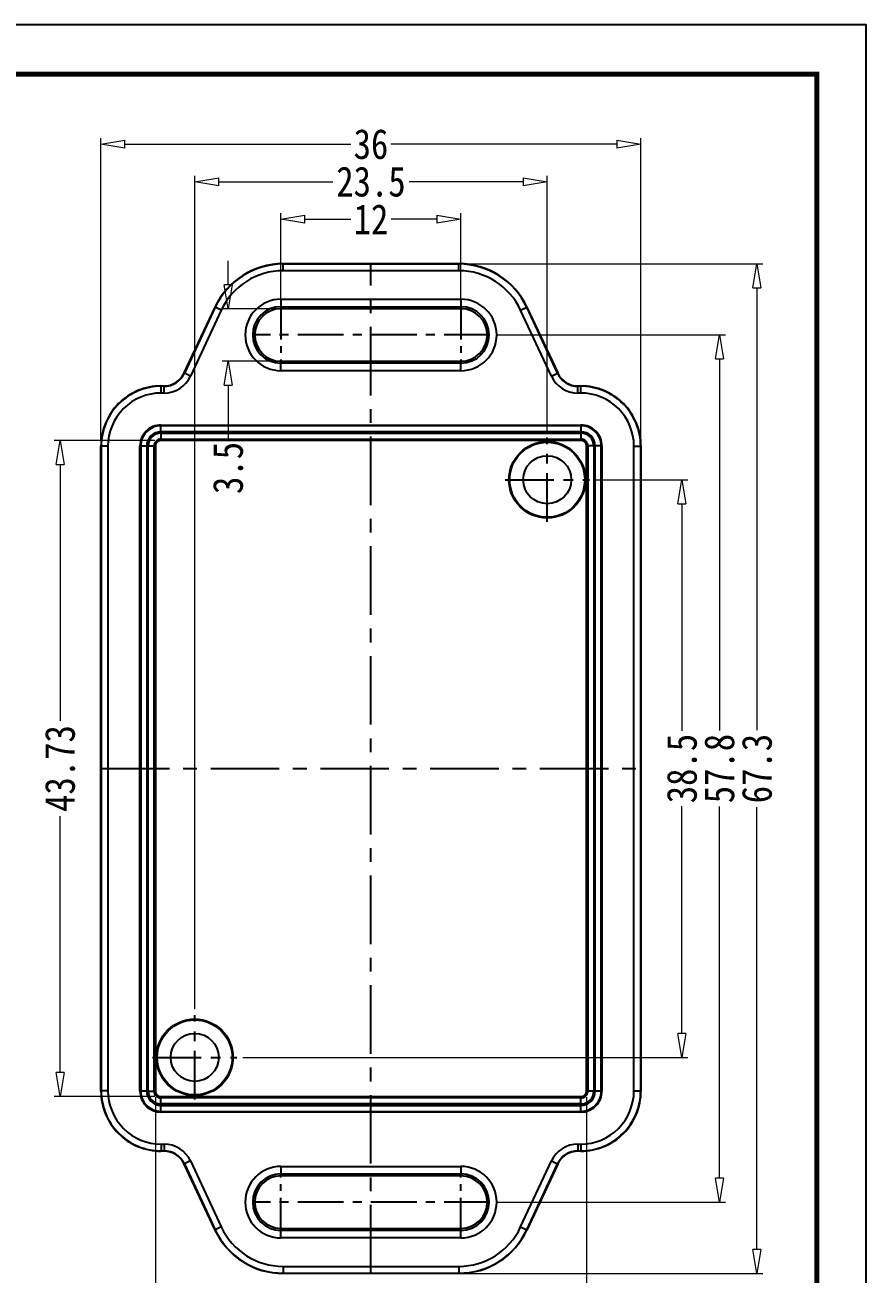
# Model space of a CAD drawing. Header units: millimetres. Extents: x -315 to 1788, y -2932 to -1928.
# Drawn here: x -181.3 to -125.2, y -2883.4 to -2800.1 of the extents above; entities that cross this region are included whole.
import ezdxf

# ---------------------------------------------------------------- set-up
doc = ezdxf.new("R2010")
doc.units = ezdxf.units.MM
doc.linetypes.add('CENTER', pattern=[50.8, 31.75, -6.35, 6.35, -6.35])
doc.layers.add('dim', color=3, linetype='Continuous', lineweight=9)
doc.layers.add('from', color=7, linetype='Continuous')
doc.styles.add('FFS', font='SIMFANG.TTF', dxfattribs={"width": 0.85})
doc.dimstyles.new('YanXiu', dxfattribs={"dimtxt": 2.5, "dimasz": 2.2, "dimexe": 1, "dimexo": 0.6, "dimgap": 0.66, "dimtad": 0, "dimzin": 9, "dimdsep": 46, "dimtxsty": 'FFS', "dimblk": 'CLOSEDBLANK', "dimcen": 0, "dimclrd": 256, "dimclre": 131, "dimclrt": 42, "dimazin": 0, "dimtfac": 1, "dimtofl": 0, "dimtmove": 0, "dimatfit": 3, "dimldrblk": 'CLOSEDBLANK', "dimfxl": 0, "dimlwd": 5, "dimlwe": 5, "dimarcsym": 0})

# ---------------------------------------------------------------- blocks, each defined once
blk = doc.blocks.new('_ClosedBlank')
at = {"color": 0, "linetype": 'ByBlock', "lineweight": -2}
for p, q in [((-1, 0.167), (0, 0)), ((-1, 0.167), (-1, -0.167)), ((0, 0), (-1, -0.167))]:
    blk.add_line(p, q, dxfattribs=at)
blk = doc.blocks.new('*D102')
at = {"layer": 'Defpoints', "color": 0}
for p in [(-172.591, -2871.168, 0), (-143.861, -2871.168, 0), (-143.861, -2885.102)]:
    blk.add_point(p, dxfattribs=at)
at = {"layer": 'dim', "color": 131, "lineweight": 5}
for p, q in [((-172.591, -2871.568), (-172.591, -2885.501)), ((-143.861, -2871.568), (-143.861, -2885.501))]:
    blk.add_line(p, q, dxfattribs=at)
at = {"layer": 'dim', "lineweight": 5}
for p, q in [((-170.991, -2885.102), (-161.392, -2885.102)), ((-145.461, -2885.102), (-155.06, -2885.102))]:
    blk.add_line(p, q, dxfattribs=at)
at = {"layer": 'dim', "lineweight": 5, "xscale": 1.6, "yscale": 1.6, "zscale": 1.6, "rotation": 180}
blk.add_blockref('_ClosedBlank', (-172.591, -2885.102), dxfattribs=at)
at = {"layer": 'dim', "lineweight": 5, "xscale": 1.6, "yscale": 1.6, "zscale": 1.6}
blk.add_blockref('_ClosedBlank', (-143.861, -2885.102), dxfattribs=at)
at = {"layer": 'dim', "color": 42, "insert": (-158.226, -2885.102), "char_height": 2, "attachment_point": 5, "style": 'FFS'}
blk.add_mtext('28.73', dxfattribs=at)
blk = doc.blocks.new('*D103')
at = {"layer": 'Defpoints', "color": 0}
for p in [(-178.95, -2827.804), (-172.226, -2827.804, 0), (-172.226, -2871.534, 0)]:
    blk.add_point(p, dxfattribs=at)
at = {"layer": 'dim', "color": 131, "lineweight": 5}
for p, q in [((-172.625, -2827.804), (-179.35, -2827.804)), ((-172.625, -2871.534), (-179.35, -2871.534))]:
    blk.add_line(p, q, dxfattribs=at)
at = {"layer": 'dim', "lineweight": 5}
for p, q in [((-178.95, -2829.404), (-178.95, -2846.498)), ((-178.95, -2869.934), (-178.95, -2852.839))]:
    blk.add_line(p, q, dxfattribs=at)
at = {"layer": 'dim', "lineweight": 5, "xscale": 1.6, "yscale": 1.6, "zscale": 1.6}
for p, rotation in [((-178.95, -2827.804), 90), ((-178.95, -2871.534), 270)]:
    blk.add_blockref('_ClosedBlank', p, dxfattribs=dict(at, rotation=rotation))
at = {"layer": 'dim', "color": 42, "insert": (-178.95, -2849.669), "char_height": 2, "attachment_point": 5, "rotation": 90, "style": 'FFS'}
blk.add_mtext('43.73', dxfattribs=at)
blk = doc.blocks.new('*D104')
at = {"layer": 'Defpoints', "color": 0}
for p in [(-143.668, -2830.419, 0), (-137.493, -2830.419), (-167.168, -2868.919, 0)]:
    blk.add_point(p, dxfattribs=at)
at = {"layer": 'dim', "color": 131, "lineweight": 5}
for p, q in [((-143.269, -2830.419), (-137.093, -2830.419)), ((-166.769, -2868.919), (-137.093, -2868.919))]:
    blk.add_line(p, q, dxfattribs=at)
at = {"layer": 'dim', "lineweight": 5}
for p, q in [((-137.493, -2832.019), (-137.493, -2847.165)), ((-137.493, -2867.319), (-137.493, -2852.173))]:
    blk.add_line(p, q, dxfattribs=at)
at = {"layer": 'dim', "lineweight": 5, "xscale": 1.6, "yscale": 1.6, "zscale": 1.6}
for p, rotation in [((-137.493, -2830.419), 90), ((-137.493, -2868.919), 270)]:
    blk.add_blockref('_ClosedBlank', p, dxfattribs=dict(at, rotation=rotation))
at = {"layer": 'dim', "color": 42, "insert": (-137.493, -2849.669), "char_height": 2, "attachment_point": 5, "rotation": 90, "style": 'FFS'}
blk.add_mtext('38.5', dxfattribs=at)
blk = doc.blocks.new('*D105')
at = {"layer": 'Defpoints', "color": 0}
for p in [(-150.301, -2820.769), (-134.993, -2820.769), (-150.301, -2878.569)]:
    blk.add_point(p, dxfattribs=at)
at = {"layer": 'dim', "color": 131, "lineweight": 5}
for p, q in [((-149.901, -2820.769), (-134.593, -2820.769)), ((-149.901, -2878.569), (-134.593, -2878.569))]:
    blk.add_line(p, q, dxfattribs=at)
at = {"layer": 'dim', "lineweight": 5}
for p, q in [((-134.993, -2822.369), (-134.993, -2847.133)), ((-134.993, -2876.969), (-134.993, -2852.205))]:
    blk.add_line(p, q, dxfattribs=at)
at = {"layer": 'dim', "lineweight": 5, "xscale": 1.6, "yscale": 1.6, "zscale": 1.6}
for p, rotation in [((-134.993, -2820.769), 90), ((-134.993, -2878.569), 270)]:
    blk.add_blockref('_ClosedBlank', p, dxfattribs=dict(at, rotation=rotation))
at = {"layer": 'dim', "color": 42, "insert": (-134.993, -2849.669), "char_height": 2, "attachment_point": 5, "rotation": 90, "style": 'FFS'}
blk.add_mtext('57.8', dxfattribs=at)
blk = doc.blocks.new('*D106')
at = {"layer": 'Defpoints', "color": 0}
for p in [(-152.361, -2816.019), (-132.493, -2816.019), (-152.361, -2883.319)]:
    blk.add_point(p, dxfattribs=at)
at = {"layer": 'dim', "color": 131, "lineweight": 5}
for p, q in [((-151.962, -2816.019), (-132.093, -2816.019)), ((-151.962, -2883.319), (-132.093, -2883.319))]:
    blk.add_line(p, q, dxfattribs=at)
at = {"layer": 'dim', "lineweight": 5}
for p, q in [((-132.493, -2817.619), (-132.493, -2847.1)), ((-132.493, -2881.719), (-132.493, -2852.237))]:
    blk.add_line(p, q, dxfattribs=at)
at = {"layer": 'dim', "lineweight": 5, "xscale": 1.6, "yscale": 1.6, "zscale": 1.6}
for p, rotation in [((-132.493, -2816.019), 90), ((-132.493, -2883.319), 270)]:
    blk.add_blockref('_ClosedBlank', p, dxfattribs=dict(at, rotation=rotation))
at = {"layer": 'dim', "color": 42, "insert": (-132.493, -2849.669), "char_height": 2, "attachment_point": 5, "rotation": 90, "style": 'FFS'}
blk.add_mtext('67.3', dxfattribs=at)
blk = doc.blocks.new('*D107')
at = {"layer": 'Defpoints', "color": 0}
for p in [(-169.976, -2810.556), (-146.476, -2827.611, 0), (-169.976, -2866.111, 0)]:
    blk.add_point(p, dxfattribs=at)
at = {"layer": 'dim', "color": 131, "lineweight": 5}
for p, q in [((-169.976, -2865.711), (-169.976, -2810.156)), ((-146.476, -2827.211), (-146.476, -2810.156))]:
    blk.add_line(p, q, dxfattribs=at)
at = {"layer": 'dim', "lineweight": 5}
for p, q in [((-168.376, -2810.556), (-160.776, -2810.556)), ((-148.076, -2810.556), (-155.676, -2810.556))]:
    blk.add_line(p, q, dxfattribs=at)
at = {"layer": 'dim', "lineweight": 5, "xscale": 1.6, "yscale": 1.6, "zscale": 1.6, "rotation": 180}
blk.add_blockref('_ClosedBlank', (-169.976, -2810.556), dxfattribs=at)
at = {"layer": 'dim', "lineweight": 5, "xscale": 1.6, "yscale": 1.6, "zscale": 1.6}
blk.add_blockref('_ClosedBlank', (-146.476, -2810.556), dxfattribs=at)
at = {"layer": 'dim', "color": 42, "insert": (-158.226, -2810.556), "char_height": 2, "attachment_point": 5, "style": 'FFS'}
blk.add_mtext('23.5', dxfattribs=at)
blk = doc.blocks.new('*D108')
at = {"layer": 'Defpoints', "color": 0}
for p in [(-164.226, -2813.056), (-164.226, -2818.844, 0), (-152.226, -2818.844, 0)]:
    blk.add_point(p, dxfattribs=at)
at = {"layer": 'dim', "color": 131, "lineweight": 5}
for p, q in [((-164.226, -2818.444), (-164.226, -2812.656)), ((-152.226, -2818.444), (-152.226, -2812.656))]:
    blk.add_line(p, q, dxfattribs=at)
at = {"layer": 'dim', "lineweight": 5}
for p, q in [((-162.626, -2813.056), (-159.577, -2813.056)), ((-153.826, -2813.056), (-156.875, -2813.056))]:
    blk.add_line(p, q, dxfattribs=at)
at = {"layer": 'dim', "lineweight": 5, "xscale": 1.6, "yscale": 1.6, "zscale": 1.6, "rotation": 180}
blk.add_blockref('_ClosedBlank', (-164.226, -2813.056), dxfattribs=at)
at = {"layer": 'dim', "lineweight": 5, "xscale": 1.6, "yscale": 1.6, "zscale": 1.6}
blk.add_blockref('_ClosedBlank', (-152.226, -2813.056), dxfattribs=at)
at = {"layer": 'dim', "color": 42, "insert": (-158.226, -2813.056), "char_height": 2, "attachment_point": 5, "style": 'FFS'}
blk.add_mtext('12', dxfattribs=at)
blk = doc.blocks.new('*D109')
at = {"layer": 'Defpoints', "color": 0}
for p in [(-164.226, -2819.019), (-167.748, -2822.519), (-164.226, -2822.519)]:
    blk.add_point(p, dxfattribs=at)
at = {"layer": 'dim', "lineweight": 5}
for p, q in [((-167.748, -2817.419), (-167.748, -2815.819)), ((-167.748, -2824.119), (-167.748, -2827.719))]:
    blk.add_line(p, q, dxfattribs=at)
at = {"layer": 'dim', "color": 131, "lineweight": 5}
for p, q in [((-164.626, -2819.019), (-168.147, -2819.019)), ((-164.626, -2822.519), (-168.147, -2822.519))]:
    blk.add_line(p, q, dxfattribs=at)
at = {"layer": 'dim', "lineweight": 5, "xscale": 1.6, "yscale": 1.6, "zscale": 1.6}
for p, rotation in [((-167.748, -2819.019), 270), ((-167.748, -2822.519), 90)]:
    blk.add_blockref('_ClosedBlank', p, dxfattribs=dict(at, rotation=rotation))
at = {"layer": 'dim', "color": 42, "insert": (-167.748, -2829.635), "char_height": 2, "attachment_point": 5, "rotation": 90, "style": 'FFS'}
blk.add_mtext('3.5', dxfattribs=at)
blk = doc.blocks.new('*D110')
at = {"layer": 'Defpoints', "color": 0}
for p in [(-176.226, -2808.056), (-176.226, -2828.169, 0), (-140.226, -2828.169, 0)]:
    blk.add_point(p, dxfattribs=at)
at = {"layer": 'dim', "color": 131, "lineweight": 5}
for p, q in [((-176.226, -2827.769), (-176.226, -2807.656)), ((-140.226, -2827.769), (-140.226, -2807.656))]:
    blk.add_line(p, q, dxfattribs=at)
at = {"layer": 'dim', "lineweight": 5}
for p, q in [((-174.626, -2808.056), (-159.558, -2808.056)), ((-141.826, -2808.056), (-156.893, -2808.056))]:
    blk.add_line(p, q, dxfattribs=at)
at = {"layer": 'dim', "lineweight": 5, "xscale": 1.6, "yscale": 1.6, "zscale": 1.6, "rotation": 180}
blk.add_blockref('_ClosedBlank', (-176.226, -2808.056), dxfattribs=at)
at = {"layer": 'dim', "lineweight": 5, "xscale": 1.6, "yscale": 1.6, "zscale": 1.6}
blk.add_blockref('_ClosedBlank', (-140.226, -2808.056), dxfattribs=at)
at = {"layer": 'dim', "color": 42, "insert": (-158.226, -2808.056), "char_height": 2, "attachment_point": 5, "style": 'FFS'}
blk.add_mtext('36', dxfattribs=at)

msp = doc.modelspace()

# ---------------------------------------------------------------- linework, layer by layer
at = {"color": 7, "linetype": 'Continuous'}
for p, q in [((-164.091, -2816.019, 0), (-152.361, -2816.019, 0)), ((-164.091, -2816.019, 0), (-164.079, -2816.037, 0)), ((-152.373, -2816.037, 0), (-164.079, -2816.037, 0)), ((-164.079, -2816.487, 0), (-164.079, -2816.037, 0)), ((-152.373, -2816.037, 0), (-152.361, -2816.019, 0)), ((-152.372, -2816.487, 0), (-152.372, -2816.037, 0)), ((-152.372, -2816.487, 0), (-164.079, -2816.487, 0)), ((-170.673, -2823.303, 0), (-168.622, -2818.906, 0)), ((-168.611, -2818.924, 0), (-170.661, -2823.32, 0)), ((-168.622, -2818.906, 0), (-168.611, -2818.924, 0)), ((-168.203, -2819.114, 0), (-168.611, -2818.924, 0)), ((-164.226, -2818.387, 0), (-152.226, -2818.387, 0)), ((-164.226, -2818.387, 0), (-164.226, -2819.019, 0)), ((-164.226, -2818.886, 0), (-152.226, -2818.886, 0)), ((-152.226, -2818.387, 0), (-152.226, -2819.019, 0)), ((-148.249, -2819.114, 0), (-147.841, -2818.924, 0)), ((-147.841, -2818.924, 0), (-147.83, -2818.906, 0)), ((-145.791, -2823.321, 0), (-147.841, -2818.924, 0)), ((-147.83, -2818.906, 0), (-145.779, -2823.303, 0)), ((-168.203, -2819.114, 0), (-170.253, -2823.511, 0)), ((-152.226, -2819.019, 0), (-164.226, -2819.019, 0)), ((-146.199, -2823.511, 0), (-148.249, -2819.114, 0)), ((-164.226, -2822.519, 0), (-152.226, -2822.519, 0)), ((-164.226, -2823.151, 0), (-164.226, -2822.519, 0)), ((-152.226, -2822.651, 0), (-164.226, -2822.651, 0)), ((-152.226, -2823.151, 0), (-152.226, -2822.519, 0)), ((-170.661, -2823.32, 0), (-170.673, -2823.303, 0)), ((-170.253, -2823.511, 0), (-170.661, -2823.321, 0)), ((-152.226, -2823.151, 0), (-164.226, -2823.151, 0)), ((-146.199, -2823.511, 0), (-145.791, -2823.321, 0)), ((-145.791, -2823.321, 0), (-145.779, -2823.303, 0)), ((-172.226, -2824.169, 0), (-172.032, -2824.169, 0)), ((-172.208, -2824.187, 0), (-172.226, -2824.169, 0)), ((-172.021, -2824.187, 0), (-172.208, -2824.187, 0)), ((-172.208, -2824.637, 0), (-172.208, -2824.187, 0)), ((-172.021, -2824.637, 0), (-172.208, -2824.637, 0)), ((-172.021, -2824.187, 0), (-172.032, -2824.169, 0)), ((-172.021, -2824.637, 0), (-172.021, -2824.187, 0)), ((-144.431, -2824.187, 0), (-144.42, -2824.169, 0)), ((-144.244, -2824.187, 0), (-144.431, -2824.187, 0)), ((-144.431, -2824.637, 0), (-144.431, -2824.187, 0)), ((-144.244, -2824.637, 0), (-144.431, -2824.637, 0)), ((-144.42, -2824.169, 0), (-144.226, -2824.169, 0)), ((-144.226, -2824.169, 0), (-144.244, -2824.187, 0)), ((-144.244, -2824.637, 0), (-144.244, -2824.187, 0)), ((-172.226, -2826.771, 0), (-144.226, -2826.771, 0)), ((-172.226, -2827.219, 0), (-172.226, -2826.771, 0)), ((-144.226, -2826.82, 0), (-172.226, -2826.82, 0)), ((-144.226, -2827.219, 0), (-172.226, -2827.219, 0)), ((-144.226, -2826.771, 0), (-144.226, -2827.219, 0)), ((-172.226, -2827.312, 0), (-144.226, -2827.312, 0)), ((-172.226, -2827.312, 0), (-172.226, -2827.804, 0)), ((-172.226, -2827.711, 0), (-144.226, -2827.711, 0)), ((-144.226, -2827.804, 0), (-172.226, -2827.804, 0)), ((-144.226, -2827.312, 0), (-144.226, -2827.804, 0)), ((-176.226, -2871.169, 0), (-176.226, -2828.169, 0)), ((-176.208, -2828.187, 0), (-176.226, -2828.169, 0)), ((-175.758, -2828.187, 0), (-176.208, -2828.187, 0)), ((-176.208, -2828.187, 0), (-176.208, -2871.151, 0)), ((-175.758, -2828.187, 0), (-175.758, -2871.151, 0)), ((-173.624, -2828.169, 0), (-173.176, -2828.169, 0)), ((-173.624, -2871.168, 0), (-173.624, -2828.169, 0)), ((-173.575, -2828.169, 0), (-173.575, -2871.168, 0)), ((-173.176, -2828.169, 0), (-173.176, -2871.168, 0)), ((-173.083, -2828.169, 0), (-172.591, -2828.169, 0)), ((-173.083, -2871.168, 0), (-173.083, -2828.169, 0)), ((-172.684, -2871.168, 0), (-172.684, -2828.169, 0)), ((-172.591, -2828.169, 0), (-172.591, -2871.168, 0)), ((-143.369, -2828.169, 0), (-143.861, -2828.169, 0)), ((-143.861, -2871.168, 0), (-143.861, -2828.169, 0)), ((-143.768, -2828.169, 0), (-143.768, -2871.168, 0)), ((-143.369, -2828.169, 0), (-143.369, -2871.168, 0)), ((-142.828, -2828.169, 0), (-143.276, -2828.169, 0)), ((-143.276, -2871.168, 0), (-143.276, -2828.169, 0)), ((-142.877, -2871.168, 0), (-142.877, -2828.169, 0)), ((-142.828, -2828.169, 0), (-142.828, -2871.168, 0)), ((-140.694, -2828.187, 0), (-140.244, -2828.187, 0)), ((-140.694, -2871.151, 0), (-140.694, -2828.187, 0)), ((-140.226, -2828.169, 0), (-140.244, -2828.187, 0)), ((-140.244, -2871.151, 0), (-140.244, -2828.187, 0)), ((-140.226, -2828.169, 0), (-140.226, -2871.169, 0)), ((-176.226, -2871.169, 0), (-176.208, -2871.151, 0)), ((-175.758, -2871.151, 0), (-176.208, -2871.151, 0)), ((-173.176, -2871.168, 0), (-173.624, -2871.168, 0)), ((-173.083, -2871.168, 0), (-172.591, -2871.168, 0)), ((-143.369, -2871.168, 0), (-143.861, -2871.168, 0)), ((-142.828, -2871.168, 0), (-143.276, -2871.168, 0)), ((-140.694, -2871.151, 0), (-140.244, -2871.151, 0)), ((-140.244, -2871.151, 0), (-140.226, -2871.169, 0)), ((-172.226, -2872.026, 0), (-172.226, -2871.534, 0)), ((-172.226, -2871.534, 0), (-144.226, -2871.534, 0)), ((-144.226, -2871.626, 0), (-172.226, -2871.626, 0)), ((-144.226, -2872.026, 0), (-172.226, -2872.026, 0)), ((-172.226, -2872.567, 0), (-172.226, -2872.118, 0)), ((-172.226, -2872.118, 0), (-144.226, -2872.118, 0)), ((-144.226, -2872.026, 0), (-144.226, -2871.534, 0)), ((-144.226, -2872.567, 0), (-144.226, -2872.118, 0)), ((-172.226, -2872.518, 0), (-144.226, -2872.518, 0)), ((-144.226, -2872.567, 0), (-172.226, -2872.567, 0)), ((-172.208, -2874.701, 0), (-172.208, -2875.151, 0)), ((-172.208, -2874.701, 0), (-172.021, -2874.701, 0)), ((-172.021, -2874.701, 0), (-172.021, -2875.151, 0)), ((-144.431, -2874.701, 0), (-144.431, -2875.151, 0)), ((-144.431, -2874.701, 0), (-144.244, -2874.701, 0)), ((-144.244, -2874.701, 0), (-144.244, -2875.151, 0)), ((-172.226, -2875.169, 0), (-172.208, -2875.151, 0)), ((-172.032, -2875.169, 0), (-172.226, -2875.169, 0)), ((-172.208, -2875.151, 0), (-172.021, -2875.151, 0)), ((-172.021, -2875.151, 0), (-172.032, -2875.169, 0)), ((-144.431, -2875.151, 0), (-144.42, -2875.169, 0)), ((-144.431, -2875.151, 0), (-144.244, -2875.151, 0)), ((-144.226, -2875.169, 0), (-144.42, -2875.169, 0)), ((-144.244, -2875.151, 0), (-144.226, -2875.169, 0)), ((-170.661, -2876.017, 0), (-170.673, -2876.035, 0)), ((-168.622, -2880.432, 0), (-170.673, -2876.035, 0)), ((-170.253, -2875.827, 0), (-170.661, -2876.017, 0)), ((-170.661, -2876.017, 0), (-168.611, -2880.414, 0)), ((-170.253, -2875.827, 0), (-168.203, -2880.224, 0)), ((-164.226, -2876.187, 0), (-164.226, -2876.819, 0)), ((-164.226, -2876.187, 0), (-152.226, -2876.187, 0)), ((-152.226, -2876.187, 0), (-152.226, -2876.819, 0)), ((-148.249, -2880.224, 0), (-146.199, -2875.827, 0)), ((-147.841, -2880.414, 0), (-145.791, -2876.017, 0)), ((-145.779, -2876.035, 0), (-147.83, -2880.432, 0)), ((-146.199, -2875.827, 0), (-145.791, -2876.017, 0)), ((-145.791, -2876.017, 0), (-145.779, -2876.035, 0)), ((-164.226, -2876.686, 0), (-152.226, -2876.686, 0)), ((-152.226, -2876.819, 0), (-164.226, -2876.819, 0)), ((-168.611, -2880.414, 0), (-168.622, -2880.432, 0)), ((-168.203, -2880.224, 0), (-168.611, -2880.414, 0)), ((-164.226, -2880.951, 0), (-164.226, -2880.319, 0)), ((-164.226, -2880.319, 0), (-152.226, -2880.319, 0)), ((-152.226, -2880.451, 0), (-164.226, -2880.451, 0)), ((-152.226, -2880.951, 0), (-152.226, -2880.319, 0)), ((-148.249, -2880.224, 0), (-147.841, -2880.414, 0)), ((-147.83, -2880.432, 0), (-147.841, -2880.414, 0)), ((-152.226, -2880.951, 0), (-164.226, -2880.951, 0)), ((-164.079, -2882.851, 0), (-164.079, -2883.301, 0)), ((-164.079, -2882.851, 0), (-152.372, -2882.851, 0)), ((-152.372, -2882.851, 0), (-152.372, -2883.301, 0)), ((-164.079, -2883.301, 0), (-164.091, -2883.319, 0)), ((-152.361, -2883.319, 0), (-164.091, -2883.319, 0)), ((-164.079, -2883.301, 0), (-152.373, -2883.301, 0)), ((-152.361, -2883.319, 0), (-152.373, -2883.301, 0))]:
    msp.add_line(p, q, dxfattribs=at)
at = {"color": 1, "linetype": 'CENTER', "ltscale": 0.144}
for p, q in [((-158.226, -2883.319, 0), (-158.226, -2816.019, 0)), ((-176.226, -2849.669, 0), (-140.226, -2849.669, 0))]:
    msp.add_line(p, q, dxfattribs=at)
at = {"color": 1, "linetype": 'CENTER', "ltscale": 0.07}
for p, q in [((-164.226, -2818.844, 0), (-164.226, -2822.694, 0)), ((-152.226, -2818.844, 0), (-152.226, -2822.694, 0)), ((-164.226, -2880.494, 0), (-164.226, -2876.644, 0)), ((-152.226, -2880.494, 0), (-152.226, -2876.644, 0))]:
    msp.add_line(p, q, dxfattribs=at)
at = {"color": 1, "linetype": 'CENTER', "ltscale": 0.096}
for p, q in [((-150.301, -2820.769, 0), (-166.151, -2820.769, 0)), ((-150.301, -2878.569, 0), (-166.151, -2878.569, 0))]:
    msp.add_line(p, q, dxfattribs=at)
at = {"color": 1, "linetype": 'CENTER', "ltscale": 0.102095}
for p, q in [((-146.476, -2833.226, 0), (-146.476, -2827.611, 0)), ((-149.284, -2830.419, 0), (-143.668, -2830.419, 0)), ((-169.976, -2871.726, 0), (-169.976, -2866.111, 0)), ((-172.784, -2868.919, 0), (-167.168, -2868.919, 0))]:
    msp.add_line(p, q, dxfattribs=at)
at = {"color": 7, "linetype": 'Continuous'}
for centre, radius in [((-146.476, -2830.419, 0), 2.552), ((-146.476, -2830.419, 0), 2.5), ((-146.476, -2830.419, 0), 1.6), ((-169.976, -2868.919, 0), 2.552), ((-169.976, -2868.919, 0), 2.5), ((-169.976, -2868.919, 0), 1.6)]:
    msp.add_circle(centre, radius, dxfattribs=at)
for centre, radius, start, end in [((-164.091, -2821.019, 0), 5, 89.99669, 155.00364), ((-164.079, -2821.037, 0), 5, 89.99666, 155.00367), ((-152.372, -2821.037, 0), 5, 24.99633, 90.00335), ((-152.361, -2821.019, 0), 5, 24.99636, 90.00331), ((-164.08, -2821.037, 0), 4.55, 89.99975, 155.00025), ((-152.372, -2821.037, 0), 4.55, 24.99975, 90.00025), ((-164.226, -2820.769, 0), 2.382, 90, 270), ((-164.226, -2820.769, 0), 1.882, 90, 270), ((-152.226, -2820.769, 0), 2.382, 270, 90), ((-152.226, -2820.769, 0), 1.882, 270, 90), ((-164.226, -2820.769, 0), 1.75, 90, 270), ((-152.226, -2820.769, 0), 1.75, 270, 90), ((-172.032, -2822.669, 0), 1.5, 270.36601, 334.64207), ((-172.021, -2822.687, 0), 1.5, 269.99877, 335.00936), ((-172.021, -2822.687, 0), 1.95, 270.00089, 334.99899), ((-172.027, -2822.671, 0), 1.494, 334.63485, 334.99924), ((-144.431, -2822.687, 0), 1.95, 205.00089, 269.99899), ((-144.431, -2822.687, 0), 1.5, 204.99877, 270.00907), ((-144.427, -2822.672, 0), 1.492, 204.99905, 205.36868), ((-144.42, -2822.669, 0), 1.5, 205.36601, 269.64179), ((-172.226, -2828.169, 0), 4, 89.99987, 180.0041), ((-172.208, -2828.187, 0), 4, 89.99979, 180.00419), ((-172.208, -2828.187, 0), 3.55, 89.99914, 180.00086), ((-172.032, -2822.677, 0), 1.492, 269.99914, 270.3686), ((-144.42, -2822.674, 0), 1.494, 269.63464, 269.99916), ((-144.244, -2828.187, 0), 4, 359.99581, 90.00021), ((-144.244, -2828.187, 0), 3.55, 359.99914, 90.00086), ((-144.226, -2828.169, 0), 4, 359.9959, 90.00013), ((-172.226, -2828.169, 0), 1.398, 89.97708, 180.02292), ((-172.226, -2828.169, 0), 1.349, 89.97576, 180.02447), ((-172.226, -2828.169, 0), 0.949, 89.96556, 180.03451), ((-144.226, -2828.169, 0), 1.398, 359.97707, 90.02293), ((-144.226, -2828.169, 0), 1.349, 359.97576, 90.02447), ((-144.226, -2828.169, 0), 0.949, 359.96556, 90.03452), ((-172.226, -2828.169, 0), 0.857, 89.96643, 180.03377), ((-172.226, -2828.169, 0), 0.457, 89.93115, 180.06953), ((-144.226, -2828.169, 0), 0.857, 359.96644, 90.03377), ((-144.226, -2828.169, 0), 0.457, 359.93115, 90.06953), ((-172.226, -2871.169, 0), 4, 179.9959, 270.00013), ((-172.208, -2871.151, 0), 4, 179.99581, 270.00021), ((-172.208, -2871.151, 0), 3.55, 179.99914, 270.00086), ((-172.226, -2871.169, 0), 1.398, 179.97708, 270.02292), ((-172.226, -2871.169, 0), 1.349, 179.97576, 270.02447), ((-172.226, -2871.169, 0), 0.949, 179.96556, 270.03452), ((-172.226, -2871.169, 0), 0.857, 179.96643, 270.03377), ((-172.226, -2871.169, 0), 0.457, 179.93114, 270.06954), ((-144.244, -2871.151, 0), 3.55, 269.99914, 0.00086), ((-144.244, -2871.151, 0), 4, 269.99979, 0.00419), ((-144.226, -2871.169, 0), 0.457, 269.93116, 0.06953), ((-144.226, -2871.169, 0), 0.857, 269.96642, 0.03377), ((-144.226, -2871.169, 0), 0.949, 269.96556, 0.03452), ((-144.226, -2871.169, 0), 1.349, 269.97576, 0.02447), ((-144.226, -2871.169, 0), 1.398, 269.97707, 0.02293), ((-144.226, -2871.169, 0), 4, 269.99987, 0.0041), ((-172.021, -2876.651, 0), 1.95, 25.00089, 89.99899), ((-144.431, -2876.651, 0), 1.95, 90.00089, 154.99899), ((-172.032, -2876.663, 0), 1.494, 89.63464, 89.99916), ((-172.032, -2876.669, 0), 1.5, 25.36601, 89.64179), ((-172.021, -2876.651, 0), 1.5, 24.99877, 90.00907), ((-144.431, -2876.651, 0), 1.5, 89.99877, 155.00936), ((-144.42, -2876.669, 0), 1.5, 90.36601, 154.64207), ((-144.42, -2876.661, 0), 1.492, 89.99914, 90.3686), ((-172.025, -2876.665, 0), 1.492, 24.99905, 25.36868), ((-164.226, -2878.569, 0), 2.382, 90, 270), ((-152.226, -2878.569, 0), 2.382, 270, 90), ((-144.425, -2876.667, 0), 1.494, 154.63485, 154.99924), ((-164.226, -2878.569, 0), 1.882, 90, 270), ((-164.226, -2878.569, 0), 1.75, 90, 270), ((-152.226, -2878.569, 0), 1.882, 270, 90), ((-152.226, -2878.569, 0), 1.75, 270, 90), ((-164.091, -2878.319, 0), 5, 204.99636, 270.00331), ((-164.079, -2878.301, 0), 5, 204.99633, 270.00335), ((-164.08, -2878.301, 0), 4.55, 204.99975, 270.00025), ((-152.372, -2878.301, 0), 5, 269.99666, 335.00367), ((-152.372, -2878.301, 0), 4.55, 269.99975, 335.00025), ((-152.361, -2878.319, 0), 5, 269.99669, 335.00364)]:
    msp.add_arc(centre, radius, start, end, dxfattribs=at)
for points, start_tangent, end_tangent in [([(-172.226, -2827.804, 0), (-172.321, -2827.816, 0), (-172.409, -2827.853, 0), (-172.484, -2827.911, 0), (-172.542, -2827.986, 0), (-172.579, -2828.074, 0), (-172.591, -2828.169, 0)], (-1, 0), (0, -1)), ([(-143.861, -2828.169, 0), (-143.873, -2828.074, 0), (-143.91, -2827.986, 0), (-143.968, -2827.911, 0), (-144.043, -2827.853, 0), (-144.131, -2827.816, 0), (-144.226, -2827.804, 0)], (0, 1), (-1, 0)), ([(-172.591, -2871.168, 0), (-172.579, -2871.263, 0), (-172.542, -2871.352, 0), (-172.484, -2871.427, 0), (-172.409, -2871.485, 0), (-172.321, -2871.521, 0), (-172.226, -2871.534, 0)], (0, -1), (1, 0)), ([(-144.226, -2871.534, 0), (-144.131, -2871.521, 0), (-144.043, -2871.485, 0), (-143.968, -2871.427, 0), (-143.91, -2871.352, 0), (-143.873, -2871.263, 0), (-143.861, -2871.168, 0)], (1, 0), (0, 1))]:
    msp.add_spline(points, degree=3, dxfattribs=dict(at, start_tangent=start_tangent, end_tangent=end_tangent))
at = {"layer": 'from', "elevation": 0}
msp.add_lwpolyline([(-315.187, -2932.114), (-125.224, -2932.114), (-125.224, -2800.107), (-315.187, -2800.107)], close=True, dxfattribs=at)
at = {"layer": 'from', "const_width": 0.327, "elevation": 0}
msp.add_lwpolyline([(-311.913, -2928.84), (-311.913, -2803.381), (-128.498, -2803.381), (-128.498, -2928.84), (-311.913, -2928.84)], dxfattribs=at)

# ---------------------------------------------------------------- dimensions: what is measured, and where the dimension line sits
at = {"layer": 'dim'}
for base, p1, p2, picture, middle in [((-176.226, -2808.056, 0), (-140.226, -2828.169, 0), (-176.226, -2828.169, 0), '*D110', (-158.226, -2808.056, 0)), ((-169.976, -2810.556, 0), (-146.476, -2827.611, 0), (-169.976, -2866.111, 0), '*D107', (-158.226, -2810.556, 0)), ((-164.226, -2813.056, 0), (-152.226, -2818.844, 0), (-164.226, -2818.844, 0), '*D108', (-158.226, -2813.056, 0)), ((-143.861, -2885.102, 0), (-172.591, -2871.168, 0), (-143.861, -2871.168, 0), '*D102', (-158.226, -2885.102, 0))]:
    dim = msp.add_linear_dim(base=base, p1=p1, p2=p2, dimstyle='YanXiu', override={"dimtxt": 2, "dimasz": 1.6, "dimexe": 0.3998, "dimexo": 0.3998, "dimgap": 0.3998}, dxfattribs=at)
    dim.commit()
    dim.dimension.update_dxf_attribs({"geometry": picture, "text_midpoint": middle})
dim = msp.add_linear_dim(base=(-167.748, -2822.519, 0), p1=(-164.226, -2819.019, 0), p2=(-164.226, -2822.519, 0), angle=90, dimstyle='YanXiu', override={"dimtxt": 2, "dimasz": 1.6, "dimexe": 0.3998, "dimexo": 0.3998, "dimgap": 0.3998}, dxfattribs=at)
dim.commit()
dim.dimension.update_dxf_attribs({"geometry": '*D109', "text_midpoint": (-167.748, -2829.635, 0), "dimtype": 160})
for base, p1, p2, picture, middle in [((-132.493, -2816.019, 0), (-152.361, -2883.319, 0), (-152.361, -2816.019, 0), '*D106', (-132.493, -2849.669, 0)), ((-134.993, -2820.769, 0), (-150.301, -2878.569, 0), (-150.301, -2820.769, 0), '*D105', (-134.993, -2849.669, 0)), ((-178.95, -2827.804, 0), (-172.226, -2871.534, 0), (-172.226, -2827.804, 0), '*D103', (-178.95, -2849.669, 0)), ((-137.493, -2830.419, 0), (-167.168, -2868.919, 0), (-143.668, -2830.419, 0), '*D104', (-137.493, -2849.669, 0))]:
    dim = msp.add_linear_dim(base=base, p1=p1, p2=p2, angle=90, dimstyle='YanXiu', override={"dimtxt": 2, "dimasz": 1.6, "dimexe": 0.3998, "dimexo": 0.3998, "dimgap": 0.3998}, dxfattribs=at)
    dim.commit()
    dim.dimension.update_dxf_attribs({"geometry": picture, "text_midpoint": middle})

doc.saveas('drawing.dxf')
